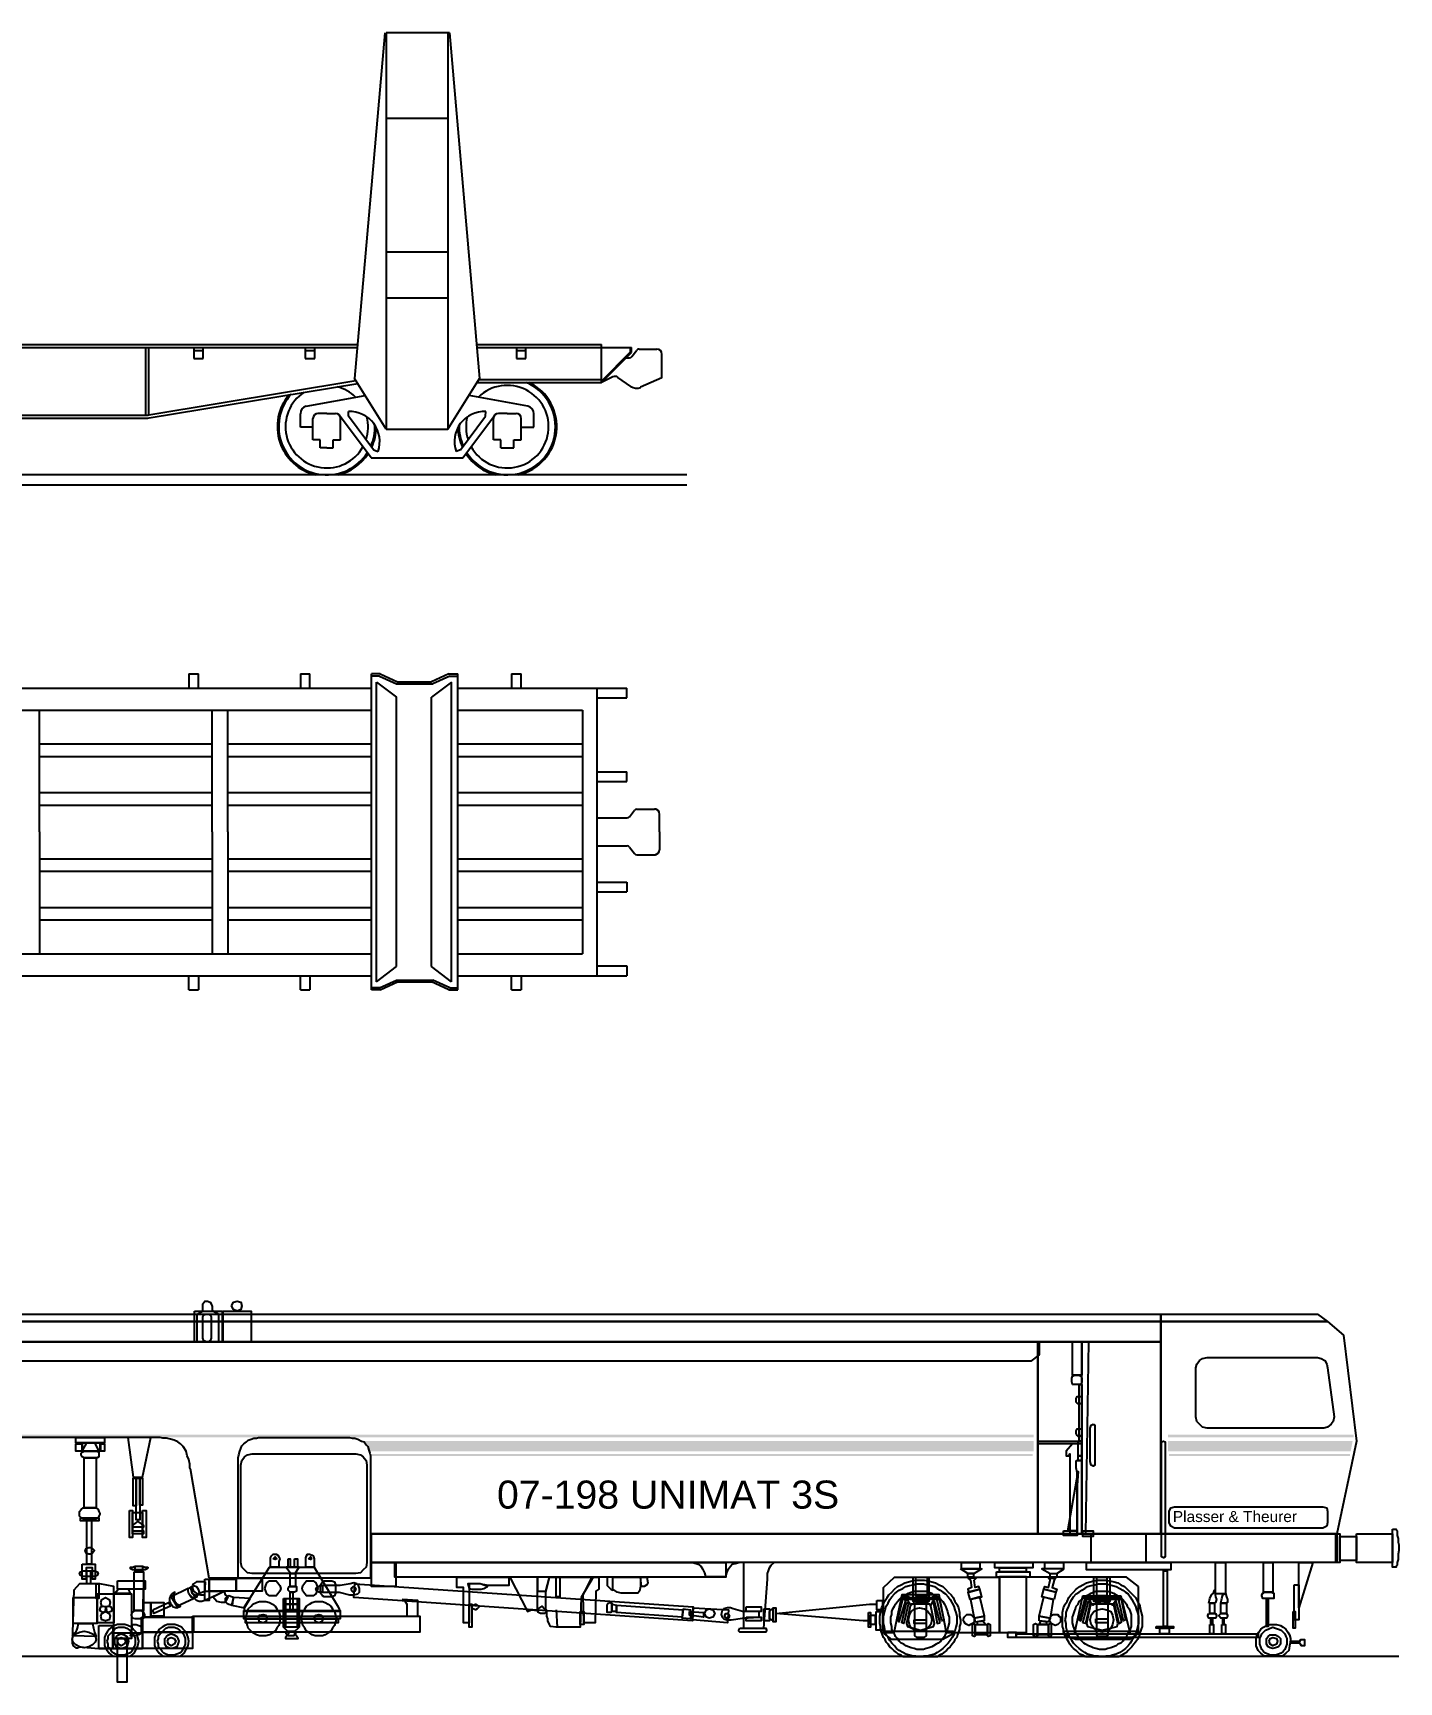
# Model space of a CAD drawing. Extents: x 232357 to 307872, y -9829 to 33775.
# Drawn here: x 294250 to 307872, y 14273 to 30725 of the extents above; entities that cross this region are included whole.
import ezdxf

# ---------------------------------------------------------------- set-up
doc = ezdxf.new("R2010")
doc.units = 0
doc.header["$LTSCALE"] = 750
doc.header["$MEASUREMENT"] = 0
doc.layers.get('0').update_dxf_attribs({"linetype": 'CONTINUOUS'})
doc.styles.add('Roman', font='txt')

msp = doc.modelspace()

# ---------------------------------------------------------------- hatches: boundary and pattern name
at = {"lineweight": -2}
for points in [[(289767, 16742), (304229, 16742), (304229, 16714), (289767, 16714)], [(297497, 16677), (304229, 16677), (304229, 16576), (297608, 16576), (297608, 16585), (297599, 16603), (297590, 16622), (297571, 16640), (297553, 16659), (297525, 16668), (297506, 16677)], [(305570, 16742), (307419, 16742), (307419, 16714), (305570, 16714)], [(305570, 16677), (307410, 16677), (307391, 16576), (305570, 16576)], [(297617, 16548), (304220, 16548), (304220, 16529), (297617, 16529)], [(305579, 16548), (307382, 16548), (307382, 16529), (305579, 16529)]]:
    msp.add_hatch(color=0, dxfattribs=at).paths.add_polyline_path(points)

# ---------------------------------------------------------------- linework, layer by layer
at = {"color": 0, "linetype": 'Continuous', "lineweight": -2}
for p, q in [((297758, 30725), (297457, 27278)), ((297772, 30725), (297772, 26773)), ((298402, 30725), (297772, 30725)), ((298388, 30725), (298388, 26773)), ((298402, 30725), (298703, 27278)), ((298388, 29873), (297772, 29873)), ((297772, 28540), (298388, 28540)), ((297772, 28081), (298388, 28081)), ((293433, 27617), (297484, 27617)), ((293433, 27617), (297336, 27617)), ((293433, 27587), (297481, 27587)), ((295376, 26915), (295376, 27587)), ((295406, 26915), (295406, 27587)), ((295854, 27587), (295854, 27478)), ((295854, 27557), (295948, 27557)), ((295854, 27478), (295948, 27478)), ((295948, 27478), (295948, 27587)), ((296964, 27587), (296964, 27478)), ((296964, 27557), (297059, 27557)), ((296964, 27478), (297059, 27478)), ((297059, 27478), (297059, 27587)), ((298677, 27617), (299920, 27617)), ((298679, 27587), (300220, 27587)), ((299071, 27587), (299071, 27478)), ((299071, 27557), (299166, 27557)), ((299071, 27478), (299166, 27478)), ((299166, 27478), (299166, 27587)), ((299920, 27238), (299920, 27617)), ((299920, 27251), (300209, 27544)), ((299920, 27251), (300209, 27544)), ((299920, 27238), (300220, 27538)), ((299920, 27238), (300220, 27538)), ((300166, 27484), (300199, 27484)), ((300209, 27544), (300209, 27587)), ((300220, 27538), (300220, 27587)), ((300223, 27496), (300271, 27560)), ((300295, 27572), (300471, 27572)), ((300521, 27283), (300521, 27522)), ((295406, 26915), (297471, 27257)), ((295408, 26885), (297488, 27229)), ((297772, 26773), (297457, 27278)), ((298388, 26773), (298703, 27278)), ((298678, 27238), (299920, 27238)), ((298696, 27268), (299920, 27268)), ((298838, 27238), (299920, 27238)), ((298867, 27268), (299920, 27268)), ((300032, 27293), (299920, 27238)), ((300212, 27199), (300083, 27289)), ((300521, 27283), (300309, 27190)), ((296975, 27003), (297563, 27109)), ((299186, 27003), (298598, 27109)), ((293433, 26911), (295357, 26911)), ((293433, 26881), (295359, 26881)), ((296916, 26792), (296916, 26926)), ((297042, 26665), (297042, 26879)), ((297180, 26929), (297092, 26929)), ((297180, 26929), (297268, 26929)), ((297180, 26929), (297268, 26929)), ((297623, 26486), (297308, 26909)), ((297623, 26486), (297308, 26909)), ((297318, 26665), (297318, 26879)), ((297318, 26665), (297318, 26879)), ((297397, 26902), (297396, 26949)), ((297397, 26902), (297396, 26949)), ((297647, 26566), (297397, 26902)), ((297647, 26566), (297397, 26902)), ((298513, 26566), (298763, 26902)), ((298538, 26486), (298852, 26909)), ((298763, 26902), (298765, 26949)), ((298763, 26902), (298765, 26949)), ((298842, 26665), (298842, 26879)), ((298842, 26665), (298842, 26879)), ((298980, 26929), (298892, 26929)), ((298980, 26929), (298892, 26929)), ((298980, 26929), (299068, 26929)), ((299118, 26665), (299118, 26879)), ((299244, 26792), (299244, 26926)), ((296965, 26792), (296916, 26792)), ((297042, 26792), (296965, 26792)), ((297042, 26792), (296965, 26792)), ((297115, 26665), (297042, 26665)), ((297115, 26665), (297042, 26665)), ((297115, 26585), (297115, 26665)), ((297115, 26585), (297115, 26665)), ((297245, 26585), (297245, 26665)), ((297245, 26665), (297318, 26665)), ((297245, 26585), (297245, 26665)), ((297245, 26665), (297318, 26665)), ((297772, 26773), (298388, 26773)), ((298915, 26665), (298842, 26665)), ((298915, 26585), (298915, 26665)), ((299045, 26665), (299118, 26665)), ((299045, 26585), (299045, 26665)), ((299045, 26585), (299045, 26665)), ((299118, 26792), (299244, 26792)), ((299195, 26792), (299244, 26792)), ((297180, 26585), (297115, 26585)), ((297180, 26585), (297245, 26585)), ((297180, 26585), (297245, 26585)), ((297647, 26566), (297692, 26551)), ((297647, 26566), (297692, 26551)), ((298513, 26566), (298469, 26551)), ((298513, 26566), (298469, 26551)), ((298915, 26585), (299045, 26585)), ((297623, 26486), (298538, 26486)), ((300770, 26317), (232993, 26317)), ((300770, 26213), (232993, 26213)), ((289144, 24189), (297626, 24189)), ((295805, 24331), (295805, 24189)), ((295805, 24331), (295900, 24331)), ((295805, 24331), (295900, 24331)), ((295900, 24189), (295900, 24331)), ((296916, 24331), (296916, 24189)), ((296916, 24331), (297011, 24331)), ((296916, 24331), (297011, 24331)), ((297011, 24189), (297011, 24331)), ((297713, 24331), (297626, 24331)), ((297626, 21178), (297626, 24331)), ((297704, 24309), (297626, 24309)), ((297677, 24249), (297874, 24097)), ((297677, 21260), (297677, 24249)), ((297704, 24309), (297874, 24233)), ((297713, 24331), (297885, 24252)), ((297874, 24233), (298236, 24233)), ((297885, 24252), (298225, 24252)), ((298398, 24331), (298225, 24252)), ((298423, 24249), (298225, 24097)), ((298406, 24309), (298236, 24233)), ((298398, 24331), (298485, 24331)), ((298406, 24309), (298485, 24309)), ((298423, 21260), (298423, 24249)), ((298485, 21178), (298485, 24331)), ((298485, 24189), (299872, 24189)), ((299023, 24331), (299118, 24331)), ((299023, 24331), (299118, 24331)), ((299023, 24331), (299023, 24189)), ((299118, 24189), (299118, 24331)), ((299872, 24189), (299872, 21319)), ((299872, 24189), (300172, 24189)), ((300172, 24092), (300172, 24189)), ((297874, 21412), (297874, 24097)), ((298225, 21412), (298225, 24097)), ((299872, 24092), (300172, 24092)), ((289144, 23969), (297626, 23969)), ((294316, 22754), (294316, 23969)), ((296038, 22754), (296038, 23969)), ((296192, 22754), (296192, 23969)), ((298485, 23969), (299730, 23969)), ((299730, 23969), (299730, 21539)), ((294316, 23633), (296038, 23633)), ((296192, 23633), (297626, 23633)), ((298485, 23633), (299730, 23633)), ((294316, 23508), (296038, 23508)), ((296192, 23508), (297626, 23508)), ((298485, 23508), (299730, 23508)), ((299872, 23354), (300172, 23354)), ((299872, 23257), (300172, 23257)), ((300172, 23257), (300172, 23354)), ((294316, 23147), (296038, 23147)), ((296192, 23147), (297626, 23147)), ((298485, 23147), (299730, 23147)), ((294316, 23022), (296038, 23022)), ((296192, 23022), (297626, 23022)), ((298485, 23022), (299730, 23022)), ((299872, 22894), (300176, 22894)), ((300200, 22906), (300248, 22970)), ((300272, 22982), (300448, 22982)), ((300498, 22754), (300498, 22932)), ((300498, 22754), (300498, 22932)), ((294316, 22754), (294316, 21539)), ((296038, 22754), (296038, 21539)), ((296192, 22754), (296192, 21539)), ((300498, 22754), (300498, 22577)), ((300498, 22754), (300498, 22577)), ((299872, 22615), (300176, 22615)), ((300200, 22603), (300248, 22539)), ((294316, 22487), (296038, 22487)), ((296192, 22487), (297626, 22487)), ((298485, 22487), (299730, 22487)), ((300272, 22527), (300448, 22527)), ((294316, 22362), (296038, 22362)), ((296192, 22362), (297626, 22362)), ((298485, 22362), (299730, 22362)), ((299872, 22252), (300172, 22252)), ((300172, 22252), (300172, 22155)), ((299872, 22155), (300172, 22155)), ((294316, 22001), (296038, 22001)), ((296192, 22001), (297626, 22001)), ((298485, 22001), (299730, 22001)), ((294316, 21876), (296038, 21876)), ((296192, 21876), (297626, 21876)), ((298485, 21876), (299730, 21876)), ((289144, 21539), (297626, 21539)), ((297677, 21260), (297874, 21412)), ((298423, 21260), (298225, 21412)), ((298485, 21539), (299730, 21539)), ((299872, 21417), (300172, 21417)), ((300172, 21417), (300172, 21319)), ((289144, 21319), (297626, 21319)), ((295805, 21178), (295805, 21319)), ((295900, 21319), (295900, 21178)), ((296916, 21178), (296916, 21319)), ((297011, 21319), (297011, 21178)), ((297704, 21199), (297874, 21276)), ((297713, 21178), (297885, 21257)), ((297874, 21276), (298236, 21276)), ((297885, 21257), (298225, 21257)), ((298398, 21178), (298225, 21257)), ((298406, 21199), (298236, 21276)), ((298485, 21319), (299872, 21319)), ((299023, 21178), (299023, 21319)), ((299118, 21319), (299118, 21178)), ((299872, 21319), (300172, 21319)), ((295805, 21178), (295900, 21178)), ((295805, 21178), (295900, 21178)), ((296916, 21178), (297011, 21178)), ((296916, 21178), (297011, 21178)), ((297704, 21199), (297626, 21199)), ((297713, 21178), (297626, 21178)), ((298398, 21178), (298485, 21178)), ((298406, 21199), (298485, 21199)), ((299023, 21178), (299118, 21178)), ((299023, 21178), (299118, 21178))]:
    msp.add_line(p, q, dxfattribs=at)
at = {"color": 0, "lineweight": -2}
for points in [[(288944, 17944), (305496, 17944), (305496, 17870), (288944, 17870), (288944, 17944)], [(295860, 17972), (296138, 17972), (296138, 17667), (295860, 17667), (295860, 17972)], [(295888, 17667), (295888, 17944), (295944, 17972), (295944, 18009), (295944, 18046), (295962, 18074), (295990, 18074), (296018, 18064), (296027, 18046), (296036, 18018), (296036, 17981), (296101, 17944), (296101, 17667), (295888, 17667)], [(295981, 17944), (295999, 17944), (296018, 17935), (296027, 17916), (296027, 17704), (296018, 17676), (295999, 17667), (295981, 17667), (295953, 17676), (295944, 17704), (295944, 17916), (295953, 17935), (295981, 17944)], [(296147, 17972), (296425, 17972), (296425, 17667), (296147, 17667), (296147, 17972)], [(296230, 18027), (296249, 18064), (296286, 18074), (296323, 18064), (296332, 18027), (296323, 17990), (296286, 17972), (296249, 17990), (296230, 18027)], [(305496, 17944), (307059, 17944), (307160, 17870), (305496, 17870), (305496, 17944)], [(288944, 17870), (305496, 17870), (305496, 17667), (288944, 17667), (288944, 17870)], [(305496, 17870), (307160, 17870), (307318, 17732), (307447, 16677), (307253, 15753), (305496, 15753), (305496, 17870)], [(289739, 17667), (304266, 17667), (304266, 15753), (297617, 15753), (297617, 15309), (296008, 15309), (295823, 16381), (295823, 16391), (295814, 16409), (295814, 16446), (295805, 16492), (295786, 16529), (295777, 16576), (295749, 16622), (295722, 16650), (295694, 16668), (295657, 16687), (295620, 16696), (295583, 16705), (295546, 16705), (295518, 16714), (295500, 16714), (295500, 16714), (291061, 16714)], [(289739, 17667), (304284, 17667), (304284, 17537), (304201, 17473), (289841, 17473), (289739, 17510), (289739, 17667)], [(304275, 17667), (305496, 17667), (305496, 15753), (304275, 15753), (304275, 17667)], [(304617, 17667), (304710, 17667), (304710, 17334), (304617, 17334), (304617, 17667)], [(304710, 17667), (304775, 17667), (304747, 15753), (304710, 15753), (304710, 17667)], [(305958, 17510), (307059, 17510), (307096, 17500), (307133, 17482), (307151, 17445), (307160, 17408), (307225, 16918), (307216, 16872), (307197, 16844), (307160, 16816), (307123, 16807), (305958, 16807), (305912, 16816), (305884, 16844), (305856, 16872), (305847, 16918), (305847, 17408), (305856, 17445), (305884, 17482), (305912, 17500), (305958, 17510)], [(304636, 17334), (304682, 17334), (304701, 17325), (304710, 17306), (304710, 17269), (304701, 17241), (304682, 17241), (304636, 17241), (304617, 17241), (304608, 17269), (304608, 17306), (304617, 17325), (304636, 17334)], [(304673, 17121), (304691, 17121), (304701, 17121), (304710, 17103), (304710, 17066), (304701, 17056), (304691, 17047), (304673, 17047), (304664, 17056), (304654, 17066), (304654, 17103), (304664, 17121), (304673, 17121)], [(304682, 17241), (304710, 17241), (304710, 16677), (304682, 16677), (304682, 17241)], [(304673, 16798), (304691, 16798), (304701, 16798), (304710, 16779), (304710, 16751), (304701, 16733), (304691, 16724), (304673, 16724), (304664, 16733), (304654, 16751), (304654, 16779), (304664, 16798), (304673, 16798)], [(304821, 16844), (304839, 16835), (304839, 16807), (304839, 16474), (304839, 16437), (304821, 16428), (304802, 16437), (304793, 16474), (304793, 16807), (304802, 16835), (304821, 16844)], [(294677, 16714), (294963, 16714), (294963, 16659), (294677, 16659), (294677, 16714)], [(294677, 16650), (294742, 16650), (294742, 16576), (294677, 16576), (294677, 16650)], [(294742, 16659), (294917, 16659), (294917, 16576), (294742, 16576), (294742, 16659)], [(294742, 16576), (294788, 16659), (294862, 16659), (294908, 16576), (294742, 16576)], [(294926, 16650), (294963, 16650), (294963, 16576), (294926, 16576), (294926, 16650)], [(295195, 16714), (295250, 16317), (295343, 16317), (295426, 16714), (295195, 16714)], [(296351, 16650), (296378, 16668), (296397, 16687), (296425, 16696), (296452, 16705), (296480, 16705), (296498, 16714), (296508, 16714), (296517, 16714), (297386, 16714), (297386, 16714), (297405, 16714), (297432, 16705), (297460, 16705), (297488, 16696), (297525, 16677), (297553, 16668), (297571, 16640), (297590, 16622), (297599, 16585), (297608, 16557), (297617, 16529), (297617, 16492), (297617, 16474), (297617, 16455), (297617, 16446), (297617, 15309), (296295, 15309), (296295, 16474), (296295, 16474), (296295, 16492), (296295, 16511), (296304, 16539), (296314, 16576), (296323, 16603), (296332, 16631), (296351, 16650)], [(304275, 16677), (304673, 16677), (304673, 16650), (304275, 16650), (304275, 16677)], [(304617, 16650), (304553, 16576), (304553, 16529), (304580, 16529), (304590, 16548), (304590, 15753), (304710, 15753), (304710, 16650), (304617, 16650)], [(304673, 16677), (304710, 16677), (304710, 16529), (304673, 16529), (304673, 16677)], [(305524, 16677), (305524, 16677), (305542, 16668), (305542, 15521), (305524, 15512), (305524, 15512), (305505, 15521), (305505, 16668), (305524, 16677)], [(294760, 16576), (294890, 16576), (294908, 16566), (294908, 16557), (294908, 16539), (294908, 16520), (294890, 16511), (294760, 16511), (294742, 16520), (294732, 16539), (294732, 16557), (294742, 16566), (294760, 16576)], [(294760, 16511), (294880, 16511), (294880, 16012), (294760, 16012), (294760, 16511)], [(296434, 16548), (297469, 16548), (297516, 16539), (297543, 16520), (297571, 16483), (297580, 16437), (297580, 15466), (297571, 15420), (297543, 15392), (297516, 15364), (297469, 15355), (296434, 15355), (296388, 15364), (296360, 15392), (296332, 15420), (296323, 15466), (296323, 16437), (296332, 16483), (296360, 16520), (296388, 16539), (296434, 16548)], [(304654, 16483), (304710, 16483), (304710, 15753), (304664, 15753), (304664, 16363), (304654, 16409), (304654, 16483)], [(304673, 16529), (304710, 16529), (304710, 16483), (304673, 16483), (304673, 16529)], [(295250, 16307), (295278, 16307), (295278, 16030), (295250, 16030), (295250, 16307)], [(295278, 16307), (295315, 16307), (295315, 15891), (295278, 15891), (295278, 16307)], [(295315, 16307), (295343, 16307), (295343, 16039), (295315, 16039), (295315, 16307)], [(304571, 15780), (304673, 16372), (304664, 16234), (304664, 15780), (304571, 15780)], [(294769, 16012), (294853, 16012), (294880, 16012), (294899, 15993), (294908, 15975), (294917, 15956), (294917, 15947), (294908, 15928), (294899, 15910), (294880, 15901), (294853, 15891), (294769, 15891), (294751, 15901), (294732, 15910), (294714, 15928), (294714, 15947), (294714, 15956), (294714, 15975), (294732, 15993), (294751, 16012), (294769, 16012)], [(295213, 15984), (295241, 15984), (295241, 15716), (295213, 15716), (295213, 15984)], [(295241, 15965), (295343, 15965), (295343, 15753), (295241, 15753), (295241, 15965)], [(295343, 15984), (295380, 15984), (295380, 15716), (295343, 15716), (295343, 15984)], [(305635, 16021), (307114, 16021), (307151, 16012), (307160, 15975), (307160, 15864), (307151, 15827), (307114, 15808), (305635, 15808), (305598, 15827), (305579, 15864), (305579, 15975), (305598, 16012), (305635, 16021)], [(294723, 15910), (294908, 15910), (294908, 15882), (294723, 15882), (294723, 15910)], [(294788, 15891), (294834, 15891), (294834, 15448), (294788, 15448), (294788, 15891)], [(295241, 15836), (295296, 15873), (295352, 15836), (295352, 15817), (295241, 15817), (295241, 15836)], [(307808, 15799), (307845, 15799), (307845, 15790), (307854, 15780), (307854, 15762), (307854, 15734), (307863, 15706), (307863, 15669), (307872, 15642), (307872, 15614), (307872, 15586), (307863, 15549), (307863, 15521), (307863, 15494), (307854, 15466), (307854, 15438), (307845, 15429), (307845, 15420), (307808, 15420), (307808, 15799)], [(295241, 15780), (295352, 15780), (295352, 15753), (295241, 15753), (295241, 15780)], [(297627, 15753), (307253, 15753), (307253, 15466), (297627, 15466), (297627, 15753)], [(304525, 15780), (304664, 15780), (304664, 15734), (304525, 15734), (304525, 15780)], [(304719, 15780), (304821, 15780), (304821, 15725), (304719, 15725), (304719, 15780)], [(304802, 15753), (305348, 15753), (305348, 15466), (304802, 15466), (304802, 15753)], [(307244, 15753), (307281, 15753), (307281, 15466), (307244, 15466), (307244, 15753)], [(307281, 15725), (307447, 15725), (307447, 15485), (307281, 15485), (307281, 15725)], [(307447, 15753), (307808, 15753), (307808, 15466), (307447, 15466), (307447, 15753)], [(294806, 15614), (294825, 15614), (294843, 15605), (294862, 15586), (294862, 15586), (294843, 15558), (294825, 15549), (294806, 15549), (294779, 15558), (294769, 15586), (294769, 15586), (294779, 15605), (294806, 15614)], [(296619, 15420), (296619, 15485), (296619, 15512), (296628, 15531), (296646, 15549), (296674, 15549), (296693, 15540), (296702, 15521), (296711, 15503), (296702, 15475), (296702, 15420), (296619, 15420)], [(296646, 15503), (296665, 15521), (296683, 15503), (296665, 15494), (296646, 15503)], [(296794, 15503), (296813, 15503), (296813, 15420), (296794, 15420), (296794, 15503)], [(296859, 15503), (296887, 15503), (296887, 15420), (296859, 15420), (296859, 15503)], [(296970, 15420), (296970, 15485), (296970, 15512), (296979, 15531), (296989, 15549), (297007, 15549), (297035, 15540), (297044, 15531), (297053, 15503), (297053, 15475), (297053, 15420), (296970, 15420)], [(296998, 15503), (297016, 15521), (297026, 15503), (297016, 15494), (296998, 15503)], [(297627, 15466), (297867, 15466), (297867, 15226), (297627, 15226), (297627, 15466)], [(297858, 15466), (301159, 15466), (301159, 15318), (297858, 15318), (297858, 15466)], [(300826, 15466), (300863, 15457), (300882, 15448), (300909, 15429), (300928, 15401), (300946, 15364), (300956, 15327), (301159, 15327), (301168, 15364), (301187, 15401), (301205, 15429), (301224, 15448), (301251, 15457), (301288, 15466), (300826, 15466)], [(301335, 15466), (301335, 14809), (301538, 14809), (301575, 15300), (301575, 15337), (301575, 15355), (301584, 15383), (301594, 15411), (301612, 15438), (301640, 15466), (301335, 15466)], [(303508, 15466), (303693, 15466), (303693, 15401), (303508, 15401), (303508, 15466)], [(303841, 15466), (304220, 15466), (304220, 15411), (303841, 15411), (303841, 15466)], [(304340, 15466), (304525, 15466), (304525, 15401), (304340, 15401), (304340, 15466)], [(304756, 15466), (305598, 15466), (305598, 15392), (304756, 15392), (304756, 15466)], [(306041, 15466), (306143, 15466), (306143, 15152), (306041, 15152), (306041, 15466)], [(306522, 15466), (306615, 15466), (306615, 15170), (306522, 15170), (306522, 15466)], [(307012, 15466), (306874, 15013), (306874, 15466), (307012, 15466)], [(294751, 15383), (294871, 15383), (294890, 15374), (294899, 15355), (294899, 15355), (294890, 15337), (294871, 15327), (294751, 15327), (294723, 15337), (294714, 15355), (294714, 15355), (294723, 15374), (294751, 15383)], [(294742, 15448), (294871, 15448), (294871, 15300), (294843, 15300), (294843, 15411), (294779, 15411), (294779, 15300), (294742, 15300), (294742, 15448)], [(294788, 15383), (294825, 15383), (294825, 15253), (294788, 15253), (294788, 15383)], [(295222, 15411), (295222, 15420), (295241, 15420), (295269, 15429), (295306, 15429), (295343, 15429), (295370, 15420), (295389, 15420), (295398, 15411), (295389, 15401), (295370, 15392), (295343, 15392), (295306, 15392), (295269, 15392), (295241, 15392), (295222, 15401), (295222, 15411)], [(295259, 15374), (295352, 15374), (295352, 14985), (295259, 14985), (295259, 15374)], [(295269, 15429), (295343, 15429), (295343, 15383), (295269, 15383), (295269, 15429)], [(296277, 15309), (296535, 15309), (296535, 15179), (296277, 15179), (296277, 15309)], [(296360, 14976), (296360, 15022), (296609, 15420), (297053, 15420), (297294, 15022), (297312, 14976), (296360, 14976)], [(296776, 15420), (296822, 15355), (296868, 15364), (296905, 15420), (296776, 15420)], [(296813, 15355), (296868, 15355), (296868, 15226), (296813, 15226), (296813, 15355)], [(298477, 15318), (298995, 15318), (298995, 15235), (298792, 15235), (298699, 15253), (298598, 15253), (298598, 14865), (298542, 14865), (298542, 15216), (298477, 15216), (298477, 15318)], [(299004, 15318), (299180, 14976), (299217, 14994), (299282, 14985), (299282, 15318), (299004, 15318)], [(299402, 15318), (299282, 15318), (299282, 15179), (299365, 15179), (299402, 15318)], [(299837, 15318), (299716, 15115), (299707, 14819), (299467, 14819), (299411, 14828), (299402, 14846), (299384, 14883), (299384, 14902), (299374, 14930), (299374, 14967), (299365, 15004), (299365, 15170), (299402, 15318), (299837, 15318)], [(299467, 15318), (299504, 15318), (299504, 15124), (299467, 15124), (299467, 15318)], [(299892, 15318), (299892, 15198), (299864, 15179), (299855, 14865), (299744, 14865), (299735, 15142), (299827, 15318), (299892, 15318)], [(299975, 15318), (299975, 15235), (300012, 15198), (300031, 15189), (300031, 15318), (299975, 15318)], [(300308, 15318), (300308, 15226), (300299, 15179), (300281, 15161), (300114, 15161), (300077, 15170), (300031, 15198), (300031, 15318), (300308, 15318)], [(300373, 15318), (300382, 15263), (300373, 15244), (300345, 15226), (300318, 15226), (300308, 15318), (300373, 15318)], [(302731, 15216), (302842, 15318), (303887, 15318), (303887, 14763), (303360, 14763), (303286, 15142), (302916, 15142), (302833, 14763), (302731, 14763), (302731, 15216)], [(303027, 15318), (303184, 15318), (303184, 15078), (303027, 15078), (303027, 15318)], [(303055, 15318), (303166, 15318), (303166, 15133), (303055, 15133), (303055, 15318)], [(303498, 15401), (303711, 15401), (303637, 15355), (303572, 15355), (303498, 15401)], [(303572, 15355), (303628, 15355), (303628, 15318), (303572, 15318), (303572, 15355)], [(303572, 15309), (303600, 15290), (303609, 15216), (303572, 15198), (303582, 15170), (303693, 15198), (303683, 15226), (303646, 15216), (303637, 15290), (303656, 15309), (303572, 15309)], [(303859, 15374), (304192, 15374), (304192, 15318), (303859, 15318), (303859, 15374)], [(303887, 15411), (304155, 15411), (304155, 15374), (303887, 15374), (303887, 15411)], [(303887, 15327), (304155, 15327), (304155, 14763), (303887, 14763), (303887, 15327)], [(305274, 15226), (305154, 15318), (304155, 15318), (304155, 14754), (304636, 14754), (304719, 15133), (305098, 15133), (305191, 14754), (305274, 14754), (305274, 15226)], [(304534, 15401), (304312, 15401), (304395, 15355), (304460, 15355), (304534, 15401)], [(304451, 15309), (304432, 15290), (304414, 15216), (304460, 15198), (304451, 15170), (304331, 15198), (304340, 15226), (304377, 15216), (304395, 15290), (304377, 15309), (304451, 15309)], [(304395, 15355), (304460, 15355), (304460, 15318), (304395, 15318), (304395, 15355)], [(304830, 15318), (304987, 15318), (304987, 15078), (304830, 15078), (304830, 15318)], [(304858, 15318), (304960, 15318), (304960, 15133), (304858, 15133), (304858, 15318)], [(305524, 15383), (305561, 15383), (305561, 14828), (305524, 14828), (305524, 15383)], [(294714, 15253), (294658, 15189), (294640, 14662), (294649, 14634), (294677, 14615), (294695, 14615), (294714, 14625), (294908, 14606), (295343, 14606), (295352, 15198), (295102, 15198), (295056, 15152), (295056, 15226), (294917, 15253), (294714, 15253)], [(294880, 15253), (294908, 15253), (294908, 15105), (294880, 15105), (294880, 15253)], [(294890, 15152), (295056, 15152), (295056, 14865), (294890, 14865), (294890, 15152)], [(295056, 15152), (295232, 15152), (295232, 14708), (295056, 14708), (295056, 15152)], [(295074, 15161), (295222, 15161), (295204, 15198), (295102, 15198), (295074, 15161)], [(295093, 15281), (295370, 15281), (295370, 15198), (295093, 15198), (295093, 15281)], [(295639, 15152), (295620, 15133), (295611, 15105), (295611, 15078), (295620, 15059), (295648, 15022), (295685, 15013), (295722, 15031), (295685, 15050), (295666, 15078), (295657, 15105), (295657, 15124), (295657, 15142), (295666, 15170), (295639, 15152)], [(295796, 15207), (295629, 15124), (295685, 15031), (295851, 15105), (295823, 15124), (295805, 15152), (295796, 15179), (295796, 15207)], [(295796, 15207), (295833, 15226), (295823, 15198), (295833, 15161), (295851, 15142), (295888, 15124), (295851, 15105), (295805, 15152), (295796, 15179), (295796, 15207)], [(295851, 15235), (295879, 15226), (295897, 15198), (295907, 15170), (295897, 15142), (295879, 15133), (295860, 15142), (295842, 15161), (295833, 15179), (295833, 15216), (295851, 15235)], [(295971, 15272), (295925, 15272), (295879, 15272), (295851, 15253), (295842, 15235), (295842, 15207), (295851, 15179), (295888, 15152), (295925, 15142), (295962, 15142), (295971, 15272)], [(295962, 15087), (295934, 15078), (295907, 15078), (295879, 15087), (295851, 15115), (295907, 15161), (295962, 15179), (296166, 15179), (295962, 15087)], [(295962, 15300), (296008, 15300), (296008, 15087), (295962, 15087), (295962, 15300)], [(296008, 15300), (296277, 15300), (296277, 15179), (296008, 15179), (296008, 15300)], [(296166, 15068), (296129, 15068), (296082, 15078), (296045, 15124), (296156, 15179), (296166, 15142), (296193, 15124), (296166, 15068)], [(296563, 15207), (296572, 15235), (296582, 15263), (296609, 15281), (296637, 15281), (296674, 15281), (296693, 15263), (296711, 15235), (296720, 15207), (296711, 15179), (296693, 15152), (296674, 15133), (296637, 15133), (296609, 15133), (296582, 15152), (296572, 15179), (296563, 15207)], [(296813, 15226), (296859, 15226), (296878, 15226), (296878, 15207), (296878, 15189), (296878, 15179), (296859, 15170), (296813, 15170), (296804, 15179), (296794, 15189), (296794, 15207), (296804, 15226), (296813, 15226)], [(296813, 15170), (296841, 15170), (296841, 14976), (296813, 14976), (296813, 15170)], [(296933, 15207), (296942, 15235), (296961, 15263), (296979, 15281), (297016, 15281), (297044, 15281), (297072, 15263), (297081, 15235), (297090, 15207), (297081, 15179), (297072, 15152), (297044, 15133), (297016, 15133), (296979, 15133), (296961, 15152), (296942, 15179), (296933, 15207)], [(297137, 15235), (297137, 15170), (297100, 15170), (297081, 15179), (297072, 15198), (297081, 15216), (297090, 15226), (297118, 15235), (297137, 15235)], [(297155, 15281), (297229, 15281), (297257, 15272), (297266, 15244), (297266, 15161), (297257, 15133), (297229, 15124), (297155, 15124), (297137, 15133), (297118, 15161), (297118, 15244), (297137, 15272), (297155, 15281)], [(297414, 15253), (297312, 15235), (297137, 15235), (297137, 15170), (297303, 15170), (297405, 15142), (297423, 15142), (297451, 15142), (297488, 15152), (297506, 15170), (297506, 15207), (297497, 15235), (297479, 15253), (297451, 15263), (297414, 15253)], [(297423, 15198), (297432, 15216), (297442, 15226), (297460, 15216), (297469, 15198), (297460, 15179), (297442, 15170), (297432, 15179), (297423, 15198)], [(297460, 15253), (300835, 15022), (300826, 14883), (297451, 15115), (297460, 15253)], [(298746, 15207), (298783, 15226), (298709, 15253), (298588, 15253), (298598, 15207), (298625, 15198), (298653, 15198), (298681, 15198), (298718, 15198), (298746, 15207)], [(302925, 14523), (302907, 14541), (302879, 14551), (302860, 14569), (302833, 14588), (302814, 14606), (302796, 14625), (302777, 14652), (302759, 14671), (302749, 14699), (302731, 14717), (302722, 14745), (302712, 14772), (302703, 14800), (302703, 14828), (302694, 14856), (302694, 14893), (302694, 14930), (302703, 14967), (302712, 15013), (302731, 15050), (302740, 15078), (302768, 15115), (302786, 15142), (302814, 15170), (302842, 15198), (302870, 15226), (302907, 15244), (302944, 15263), (302981, 15272), (303018, 15281), (303055, 15290), (303092, 15290), (303138, 15290), (303175, 15281), (303212, 15272), (303249, 15263), (303286, 15244), (303323, 15226), (303351, 15198), (303378, 15170), (303406, 15142), (303425, 15115), (303443, 15078), (303462, 15050), (303480, 15013), (303489, 14967), (303489, 14930), (303498, 14893), (303498, 14856), (303489, 14828), (303489, 14800), (303480, 14772), (303471, 14745), (303462, 14717), (303443, 14699), (303434, 14671), (303415, 14652), (303397, 14625), (303378, 14606), (303360, 14588), (303332, 14569), (303314, 14551), (303286, 14541), (303267, 14523), (302925, 14523)], [(302731, 14893), (302731, 14930), (302740, 14967), (302749, 14994), (302759, 15031), (302777, 15059), (302796, 15096), (302814, 15124), (302842, 15152), (302860, 15170), (302888, 15189), (302925, 15207), (302953, 15226), (302990, 15235), (303027, 15244), (303055, 15253), (303092, 15253), (303129, 15253), (303166, 15244), (303203, 15235), (303240, 15226), (303267, 15207), (303295, 15189), (303323, 15170), (303351, 15152), (303378, 15124), (303397, 15096), (303415, 15059), (303434, 15031), (303443, 14994), (303452, 14967), (303462, 14930), (303462, 14893), (303462, 14856), (303452, 14819), (303443, 14782), (303434, 14745), (303415, 14717), (303397, 14689), (303378, 14662), (303351, 14634), (303323, 14606), (303295, 14588), (303267, 14569), (303240, 14551), (303203, 14541), (303166, 14532), (303129, 14532), (303092, 14523), (303055, 14532), (303027, 14532), (302990, 14541), (302953, 14551), (302925, 14569), (302888, 14588), (302860, 14606), (302842, 14634), (302814, 14662), (302796, 14689), (302777, 14717), (302759, 14745), (302749, 14782), (302740, 14819), (302731, 14856), (302731, 14893)], [(302805, 14893), (302805, 14920), (302814, 14948), (302814, 14976), (302823, 15004), (302842, 15031), (302851, 15050), (302870, 15078), (302888, 15096), (302907, 15115), (302934, 15133), (302953, 15142), (302981, 15161), (303008, 15170), (303036, 15179), (303064, 15179), (303092, 15179), (303129, 15179), (303156, 15179), (303184, 15170), (303212, 15161), (303230, 15142), (303258, 15133), (303277, 15115), (303304, 15096), (303323, 15078), (303341, 15050), (303351, 15031), (303360, 15004), (303369, 14976), (303378, 14948), (303388, 14920), (303388, 14893), (303388, 14865), (303378, 14828), (303369, 14800), (303360, 14772), (303351, 14754), (303341, 14726), (303323, 14708), (303304, 14680), (303277, 14662), (303258, 14652), (303230, 14634), (303212, 14625), (303184, 14615), (303156, 14606), (303129, 14597), (303092, 14597), (303064, 14597), (303036, 14606), (303008, 14615), (302981, 14625), (302953, 14634), (302934, 14652), (302907, 14662), (302888, 14680), (302870, 14708), (302851, 14726), (302842, 14754), (302823, 14772), (302814, 14800), (302814, 14828), (302805, 14865), (302805, 14893)], [(303591, 15096), (303711, 15124), (303693, 15198), (303572, 15170), (303591, 15096)], [(304432, 15096), (304312, 15124), (304331, 15198), (304451, 15170), (304432, 15096)], [(304747, 14523), (304719, 14541), (304691, 14551), (304673, 14569), (304654, 14588), (304627, 14606), (304608, 14625), (304590, 14652), (304580, 14671), (304562, 14699), (304553, 14717), (304534, 14745), (304525, 14772), (304525, 14800), (304516, 14828), (304516, 14856), (304516, 14893), (304516, 14930), (304516, 14967), (304525, 15013), (304543, 15050), (304562, 15078), (304580, 15115), (304599, 15142), (304627, 15170), (304654, 15198), (304691, 15226), (304719, 15244), (304756, 15263), (304793, 15272), (304830, 15281), (304867, 15290), (304913, 15290), (304950, 15290), (304987, 15281), (305033, 15272), (305070, 15263), (305098, 15244), (305135, 15226), (305163, 15198), (305191, 15170), (305218, 15142), (305246, 15115), (305265, 15078), (305283, 15050), (305292, 15013), (305302, 14967), (305311, 14930), (305311, 14893), (305311, 14856), (305311, 14828), (305302, 14800), (305292, 14772), (305283, 14745), (305274, 14717), (305265, 14699), (305246, 14671), (305228, 14652), (305209, 14625), (305191, 14606), (305172, 14588), (305154, 14569), (305126, 14551), (305107, 14541), (305080, 14523), (304747, 14523)], [(304543, 14893), (304553, 14930), (304553, 14967), (304562, 14994), (304580, 15031), (304590, 15059), (304608, 15096), (304627, 15124), (304654, 15152), (304682, 15170), (304710, 15189), (304738, 15207), (304765, 15226), (304802, 15235), (304839, 15244), (304876, 15253), (304913, 15253), (304950, 15253), (304987, 15244), (305015, 15235), (305052, 15226), (305089, 15207), (305117, 15189), (305144, 15170), (305172, 15152), (305191, 15124), (305209, 15096), (305228, 15059), (305246, 15031), (305255, 14994), (305265, 14967), (305274, 14930), (305274, 14893), (305274, 14856), (305265, 14819), (305255, 14782), (305246, 14745), (305228, 14717), (305209, 14689), (305191, 14662), (305172, 14634), (305144, 14606), (305117, 14588), (305089, 14569), (305052, 14551), (305015, 14541), (304987, 14532), (304950, 14532), (304913, 14523), (304876, 14532), (304839, 14532), (304802, 14541), (304765, 14551), (304738, 14569), (304710, 14588), (304682, 14606), (304654, 14634), (304627, 14662), (304608, 14689), (304590, 14717), (304580, 14745), (304562, 14782), (304553, 14819), (304553, 14856), (304543, 14893)], [(304617, 14893), (304617, 14920), (304627, 14948), (304636, 14976), (304645, 15004), (304654, 15031), (304673, 15050), (304682, 15078), (304710, 15096), (304728, 15115), (304747, 15133), (304775, 15142), (304802, 15161), (304821, 15170), (304849, 15179), (304886, 15179), (304913, 15179), (304941, 15179), (304969, 15179), (304997, 15170), (305024, 15161), (305052, 15142), (305070, 15133), (305098, 15115), (305117, 15096), (305135, 15078), (305154, 15050), (305163, 15031), (305181, 15004), (305191, 14976), (305200, 14948), (305200, 14920), (305200, 14893), (305200, 14865), (305200, 14828), (305191, 14800), (305181, 14772), (305163, 14754), (305154, 14726), (305135, 14708), (305117, 14680), (305098, 14662), (305070, 14652), (305052, 14634), (305024, 14625), (304997, 14615), (304969, 14606), (304941, 14597), (304913, 14597), (304886, 14597), (304849, 14606), (304821, 14615), (304802, 14625), (304775, 14634), (304747, 14652), (304728, 14662), (304710, 14680), (304682, 14708), (304673, 14726), (304654, 14754), (304645, 14772), (304636, 14800), (304627, 14828), (304617, 14865), (304617, 14893)], [(305977, 15059), (305986, 15105), (306004, 15142), (306023, 15161), (306032, 15189), (306041, 15124), (306051, 15096), (306041, 15068), (306032, 15059), (305977, 15059)], [(306097, 15059), (306106, 15105), (306115, 15142), (306143, 15161), (306152, 15124), (306162, 15096), (306162, 15068), (306143, 15059), (306097, 15059)], [(306532, 15170), (306596, 15170), (306624, 15161), (306624, 15142), (306624, 15133), (306624, 15105), (306596, 15105), (306532, 15105), (306513, 15105), (306504, 15133), (306504, 15142), (306513, 15161), (306532, 15170)], [(306827, 15244), (306874, 15244), (306874, 14893), (306827, 14893), (306827, 15244)], [(294649, 15115), (294890, 15115), (294890, 14856), (294649, 14856), (294649, 15115)], [(294945, 15031), (294973, 15022), (294982, 14994), (294973, 14976), (294945, 14967), (294926, 14976), (294917, 14994), (294926, 15022), (294945, 15031)], [(294926, 15068), (294936, 15096), (294973, 15115), (295010, 15096), (295019, 15068), (295010, 15031), (294973, 15022), (294936, 15031), (294926, 15068)], [(294926, 14930), (294936, 14957), (294973, 14976), (295010, 14957), (295019, 14930), (295010, 14893), (294973, 14883), (294936, 14893), (294926, 14930)], [(295000, 15031), (295028, 15022), (295037, 14994), (295028, 14976), (295000, 14967), (294982, 14976), (294973, 14994), (294982, 15022), (295000, 15031)], [(295269, 14985), (295324, 14985), (295352, 14967), (295361, 14948), (295361, 14939), (295352, 14911), (295324, 14902), (295269, 14902), (295241, 14911), (295232, 14939), (295232, 14948), (295241, 14967), (295269, 14985)], [(295352, 15068), (295426, 15068), (295426, 14920), (295352, 14920), (295352, 15068)], [(295426, 15068), (295555, 15068), (295555, 14930), (295426, 14930), (295426, 15068)], [(295444, 14994), (295602, 15068), (295620, 15031), (295454, 14957), (295444, 14994)], [(296249, 15115), (296230, 15124), (296203, 15133), (296184, 15124), (296166, 15105), (296166, 15078), (296184, 15059), (296203, 15050), (296240, 15041), (296249, 15115)], [(296415, 15105), (296249, 15115), (296230, 15041), (296360, 15013), (296415, 15105)], [(296351, 14985), (297312, 14985), (297312, 14902), (296351, 14902), (296351, 14985)], [(296369, 14911), (296378, 14939), (296388, 14976), (296397, 15004), (296425, 15031), (296443, 15050), (296480, 15068), (296508, 15078), (296545, 15078), (296572, 15078), (296609, 15068), (296637, 15050), (296665, 15031), (296683, 15004), (296702, 14976), (296711, 14939), (296711, 14911), (296711, 14874), (296702, 14837), (296683, 14809), (296665, 14782), (296637, 14763), (296609, 14745), (296572, 14735), (296545, 14735), (296508, 14735), (296480, 14745), (296443, 14763), (296425, 14782), (296397, 14809), (296388, 14837), (296378, 14874), (296369, 14911)], [(296748, 15105), (296767, 15105), (296767, 14819), (296748, 14819), (296748, 15105)], [(296767, 15105), (296887, 15105), (296887, 15050), (296767, 15050), (296767, 15105)], [(296767, 15050), (296887, 15050), (296887, 14994), (296767, 14994), (296767, 15050)], [(296767, 14976), (296887, 14976), (296887, 14819), (296767, 14819), (296767, 14976)], [(296887, 15105), (296905, 15105), (296905, 14819), (296887, 14819), (296887, 15105)], [(296924, 14911), (296933, 14939), (296942, 14976), (296961, 15004), (296979, 15031), (297007, 15050), (297035, 15068), (297063, 15078), (297100, 15078), (297137, 15078), (297164, 15068), (297192, 15050), (297220, 15031), (297238, 15004), (297257, 14976), (297266, 14939), (297275, 14911), (297266, 14874), (297257, 14837), (297238, 14809), (297220, 14782), (297192, 14763), (297164, 14745), (297137, 14735), (297100, 14735), (297063, 14735), (297035, 14745), (297007, 14763), (296979, 14782), (296961, 14809), (296942, 14837), (296933, 14874), (296924, 14911)], [(297932, 15096), (297960, 15078), (297978, 15050), (297978, 15004), (297978, 14930), (298089, 14930), (298089, 15087), (297932, 15096)], [(298598, 15050), (298625, 15050), (298625, 14819), (298598, 14819), (298598, 15050)], [(298625, 15022), (298635, 15041), (298662, 15050), (298681, 15041), (298699, 15022), (298681, 15004), (298662, 14994), (298635, 15004), (298625, 15022)], [(299374, 14976), (299347, 14957), (299310, 14957), (299291, 14967), (299273, 14994), (299328, 15031), (299374, 14976)], [(299467, 14994), (299476, 14819)], [(299707, 14976), (299744, 14976), (299744, 14846), (299707, 14846), (299707, 14976)], [(300003, 15068), (300003, 15068), (300022, 15059), (300022, 15041), (300022, 14985), (300012, 14967), (299994, 14967), (299994, 14967), (299975, 14967), (299975, 14985), (299975, 15041), (299985, 15059), (300003, 15068)], [(300022, 15050), (300068, 15041), (300068, 14976), (300022, 14976), (300022, 15050)], [(300068, 15041), (300734, 14994), (300724, 14920), (300068, 14967), (300068, 15041)], [(300734, 15004), (300808, 14994), (300808, 14902), (300724, 14911), (300734, 15004)], [(300798, 14976), (300937, 14967), (300937, 14920), (300798, 14939), (300798, 14976)], [(300835, 15013), (301187, 14994), (301177, 14865), (300826, 14893), (300835, 15013)], [(300946, 14957), (300965, 14994), (300993, 15004), (301030, 14994), (301048, 14957), (301030, 14920), (300993, 14911), (300965, 14920), (300946, 14957)], [(301214, 14893), (301325, 14911), (301492, 14920), (301492, 14976), (301325, 14976), (301233, 15004), (301205, 15013), (301177, 15013), (301140, 15004), (301122, 14985), (301113, 14948), (301122, 14920), (301140, 14902), (301168, 14893), (301214, 14893)], [(301362, 15022), (301510, 15022), (301510, 14976), (301362, 14976), (301362, 15022)], [(301538, 15004), (301594, 15004), (301594, 14883), (301538, 14883), (301538, 15004)], [(301594, 14976), (301631, 15013), (301631, 14883), (301594, 14902), (301594, 14976)], [(301631, 15013), (301658, 15013), (301658, 14874), (301631, 14874), (301631, 15013)], [(302583, 14883), (302528, 14883), (301658, 14957), (302592, 15050), (302666, 15050)], [(302657, 14976), (302722, 14976), (302722, 14791), (302657, 14791), (302657, 14976)], [(302666, 15087), (302722, 15087), (302722, 14994), (302666, 14994), (302666, 15087)], [(302925, 15105), (302870, 14893), (302888, 14874), (302953, 15087), (302925, 15105)], [(302916, 14865), (302962, 15068), (302981, 15059), (302934, 14856), (302916, 14865)], [(303267, 15096), (302953, 15096), (302925, 15115), (303277, 15115), (303267, 15096)], [(303045, 15068), (302990, 15115), (302962, 15133), (302953, 15124), (302962, 15105), (302981, 15078), (303008, 15041), (303045, 15068)], [(303101, 15050), (303008, 15050), (302999, 15031), (302962, 14856), (302971, 14828), (303101, 14791), (303230, 14828), (303240, 14856), (303203, 15031), (303193, 15050), (303101, 15050)], [(302981, 14893), (302990, 14939), (303008, 14976), (303045, 15004), (303092, 15013), (303138, 15004), (303175, 14976), (303203, 14939), (303212, 14893), (303203, 14846), (303175, 14809), (303138, 14791), (303092, 14782), (303045, 14791), (303008, 14809), (302990, 14846), (302981, 14893)], [(303064, 15059), (303138, 15059), (303147, 15059), (303156, 15041), (303156, 14735), (303147, 14726), (303138, 14717), (303064, 14717), (303055, 14726), (303045, 14735), (303045, 15041), (303055, 15059), (303064, 15059)], [(303082, 15133), (303110, 15133), (303138, 15124), (303147, 15096), (303147, 15087), (303138, 15059), (303110, 15050), (303082, 15050), (303064, 15059), (303055, 15087), (303055, 15096), (303064, 15124), (303082, 15133)], [(303156, 15068), (303212, 15115), (303240, 15133), (303249, 15124), (303249, 15105), (303221, 15078), (303203, 15041), (303156, 15068)], [(303295, 14865), (303240, 15078), (303230, 15059), (303267, 14856), (303295, 14865)], [(303286, 15105), (303332, 14893), (303314, 14883), (303267, 15087), (303286, 15105)], [(303739, 14930), (303693, 15124), (303600, 15096), (303637, 14911), (303739, 14930)], [(304284, 14930), (304331, 15124), (304423, 15096), (304395, 14911), (304284, 14930)], [(304738, 15105), (304682, 14893), (304701, 14883), (304756, 15087), (304738, 15105)], [(304719, 14865), (304775, 15078), (304793, 15059), (304747, 14856), (304719, 14865)], [(305080, 15096), (304765, 15096), (304738, 15115), (305089, 15115), (305080, 15096)], [(304913, 15050), (304802, 15050), (304793, 15031), (304756, 14856), (304765, 14828), (304913, 14791), (305061, 14828), (305070, 14856), (305033, 15031), (305015, 15050), (304913, 15050)], [(304858, 15068), (304812, 15115), (304784, 15133), (304775, 15124), (304775, 15105), (304793, 15078), (304821, 15041), (304858, 15068)], [(304793, 14893), (304802, 14939), (304830, 14976), (304867, 14994), (304913, 15004), (304960, 14994), (304997, 14976), (305015, 14939), (305024, 14893), (305015, 14846), (304997, 14809), (304960, 14782), (304913, 14772), (304867, 14782), (304830, 14809), (304802, 14846), (304793, 14893)], [(304876, 15078), (304941, 15078), (304960, 15068), (304969, 15059), (304969, 14745), (304960, 14726), (304941, 14726), (304876, 14726), (304867, 14726), (304858, 14745), (304858, 15059), (304867, 15068), (304876, 15078)], [(304904, 15133), (304923, 15133), (304950, 15124), (304960, 15096), (304960, 15087), (304950, 15059), (304923, 15050), (304904, 15050), (304876, 15059), (304867, 15087), (304867, 15096), (304876, 15124), (304904, 15133)], [(304969, 15068), (305024, 15115), (305052, 15133), (305061, 15124), (305061, 15105), (305043, 15078), (305015, 15041), (304969, 15068)], [(305107, 14874), (305052, 15078), (305033, 15059), (305080, 14856), (305107, 14874)], [(305098, 15115), (305144, 14893), (305126, 14883), (305080, 15087), (305098, 15115)], [(305986, 15059), (306032, 15059), (306032, 14957), (305986, 14957), (305986, 15059)], [(306097, 15059), (306152, 15059), (306152, 14957), (306097, 14957), (306097, 15059)], [(306550, 15105), (306569, 15105), (306569, 14828), (306550, 14828), (306550, 15105)], [(306818, 14976), (306837, 14976), (306837, 14809), (306818, 14809), (306818, 14976)], [(294640, 14735), (294658, 14754), (294677, 14772), (294686, 14791), (294695, 14809), (294705, 14856), (294843, 14856), (294853, 14809), (294862, 14772), (294880, 14726), (294640, 14735)], [(294908, 14837), (295047, 14837), (295047, 14606), (294908, 14606), (294908, 14837)], [(295222, 14532), (295259, 14560), (295278, 14597), (295296, 14634), (295306, 14680), (295296, 14717), (295287, 14745), (295278, 14772), (295250, 14800), (295232, 14819), (295195, 14837), (295167, 14846), (295130, 14846), (295093, 14846), (295065, 14837), (295037, 14819), (295010, 14800), (294991, 14772), (294973, 14745), (294963, 14717), (294963, 14680), (294963, 14634), (294982, 14597), (295010, 14560), (295047, 14532), (295222, 14532)], [(294991, 14680), (295000, 14708), (295000, 14735), (295019, 14754), (295037, 14772), (295056, 14791), (295074, 14809), (295102, 14819), (295130, 14819), (295158, 14819), (295185, 14809), (295213, 14791), (295232, 14772), (295250, 14754), (295259, 14735), (295269, 14708), (295269, 14680), (295269, 14652), (295259, 14625), (295250, 14606), (295232, 14578), (295213, 14560), (295185, 14551), (295158, 14541), (295130, 14541), (295102, 14541), (295074, 14551), (295056, 14560), (295037, 14578), (295019, 14606), (295000, 14625), (295000, 14652), (294991, 14680)], [(295241, 14846), (295278, 14846), (295306, 14837), (295333, 14828), (295343, 14800), (295343, 14763), (295306, 14745), (295269, 14735), (295222, 14735), (295241, 14846)], [(295333, 14920), (295851, 14920), (295851, 14772), (295333, 14772), (295333, 14920)], [(295722, 14532), (295759, 14560), (295777, 14597), (295796, 14634), (295805, 14680), (295796, 14717), (295786, 14745), (295777, 14772), (295749, 14800), (295731, 14819), (295694, 14837), (295666, 14846), (295629, 14846), (295592, 14846), (295565, 14837), (295537, 14819), (295509, 14800), (295491, 14772), (295472, 14745), (295463, 14717), (295463, 14680), (295463, 14634), (295481, 14597), (295509, 14560), (295546, 14532), (295722, 14532)], [(295491, 14680), (295500, 14708), (295500, 14735), (295518, 14754), (295537, 14772), (295555, 14791), (295574, 14809), (295602, 14819), (295629, 14819), (295657, 14819), (295685, 14809), (295712, 14791), (295731, 14772), (295749, 14754), (295759, 14735), (295768, 14708), (295768, 14680), (295768, 14652), (295759, 14625), (295749, 14606), (295731, 14578), (295712, 14560), (295685, 14551), (295657, 14541), (295629, 14541), (295602, 14541), (295574, 14551), (295555, 14560), (295537, 14578), (295518, 14606), (295500, 14625), (295500, 14652), (295491, 14680)], [(295842, 14930), (298107, 14930), (298107, 14772), (295842, 14772), (295842, 14930)], [(296369, 14902), (297294, 14902), (297294, 14865), (296369, 14865), (296369, 14902)], [(296498, 14911), (296508, 14939), (296545, 14948), (296572, 14939), (296582, 14911), (296572, 14874), (296545, 14865), (296508, 14874), (296498, 14911)], [(296748, 14819), (296804, 14763), (296767, 14717), (296767, 14708), (296896, 14708), (296850, 14772), (296905, 14819), (296748, 14819)], [(297053, 14911), (297072, 14939), (297100, 14948), (297127, 14939), (297146, 14911), (297127, 14874), (297100, 14865), (297072, 14874), (297053, 14911)], [(301196, 14930), (301187, 14911), (301168, 14911), (301150, 14920), (301150, 14939), (301159, 14957), (301177, 14957), (301187, 14948), (301196, 14930)], [(301298, 14809), (301557, 14809), (301566, 14791), (301566, 14782), (301557, 14772), (301298, 14772), (301288, 14782), (301288, 14791), (301298, 14809)], [(301362, 14920), (301510, 14920), (301510, 14883), (301362, 14883), (301362, 14920)], [(302583, 14967), (302602, 14967), (302602, 14819), (302583, 14819), (302583, 14967)], [(302602, 14939), (302648, 14939), (302648, 14846), (302602, 14846), (302602, 14939)], [(303036, 14893), (303156, 14893), (303156, 14856), (303036, 14856), (303036, 14893)], [(303526, 14893), (303535, 14920), (303545, 14930), (303563, 14948), (303582, 14948), (303600, 14948), (303619, 14930), (303637, 14920), (303637, 14893), (303637, 14874), (303619, 14856), (303600, 14846), (303582, 14837), (303563, 14846), (303545, 14856), (303535, 14874), (303526, 14893)], [(303637, 14856), (303637, 14856), (303646, 14846), (303646, 14735), (303637, 14726), (303637, 14726), (303619, 14735), (303619, 14846), (303637, 14856)], [(303739, 14883), (303739, 14930), (303637, 14911), (303646, 14874), (303739, 14883)], [(303646, 14846), (303767, 14846), (303767, 14745), (303646, 14745), (303646, 14846)], [(303748, 14846), (303720, 14883), (303665, 14874), (303665, 14846), (303748, 14846)], [(303776, 14856), (303776, 14856), (303794, 14846), (303794, 14735), (303776, 14726), (303776, 14726), (303767, 14735), (303767, 14846), (303776, 14856)], [(304248, 14856), (304248, 14856), (304266, 14846), (304266, 14735), (304248, 14726), (304248, 14726), (304229, 14735), (304229, 14846), (304248, 14856)], [(304266, 14846), (304377, 14846), (304377, 14745), (304266, 14745), (304266, 14846)], [(304284, 14883), (304284, 14930), (304395, 14911), (304377, 14874), (304284, 14883)], [(304284, 14846), (304303, 14883), (304358, 14874), (304358, 14846), (304284, 14846)], [(304395, 14856), (304395, 14856), (304405, 14846), (304405, 14735), (304395, 14726), (304395, 14726), (304377, 14735), (304377, 14846), (304395, 14856)], [(304386, 14893), (304395, 14920), (304405, 14930), (304423, 14948), (304442, 14948), (304469, 14948), (304479, 14930), (304497, 14920), (304497, 14893), (304497, 14874), (304479, 14856), (304469, 14846), (304442, 14837), (304423, 14846), (304405, 14856), (304395, 14874), (304386, 14893)], [(304849, 14902), (304969, 14902), (304969, 14865), (304849, 14865), (304849, 14902)], [(305450, 14828), (305625, 14828), (305625, 14809), (305450, 14809), (305450, 14828)], [(305487, 14809), (305579, 14809), (305579, 14754), (305487, 14754), (305487, 14809)], [(305977, 14957), (306041, 14957), (306051, 14939), (306051, 14930), (306041, 14911), (305977, 14911), (305967, 14930), (305967, 14939), (305977, 14957)], [(305986, 14846), (306023, 14846), (306023, 14754), (305986, 14754), (305986, 14846)], [(305995, 14911), (306014, 14911), (306014, 14846), (305995, 14846), (305995, 14911)], [(306097, 14957), (306152, 14957), (306162, 14939), (306162, 14930), (306152, 14911), (306097, 14911), (306078, 14930), (306078, 14939), (306097, 14957)], [(306106, 14846), (306143, 14846), (306143, 14754), (306106, 14754), (306106, 14846)], [(306115, 14911), (306125, 14911), (306125, 14846), (306115, 14846), (306115, 14911)], [(306532, 14532), (306495, 14560), (306467, 14588), (306448, 14634), (306448, 14680), (306448, 14708), (306458, 14745), (306476, 14772), (306495, 14800), (306522, 14819), (306550, 14837), (306587, 14846), (306615, 14846), (306652, 14846), (306689, 14837), (306716, 14819), (306744, 14800), (306763, 14772), (306781, 14745), (306790, 14708), (306790, 14680), (306781, 14634), (306772, 14588), (306744, 14560), (306707, 14532), (306532, 14532)], [(306485, 14680), (306485, 14708), (306495, 14726), (306504, 14754), (306522, 14772), (306541, 14791), (306569, 14800), (306587, 14809), (306615, 14819), (306642, 14809), (306670, 14800), (306698, 14791), (306716, 14772), (306735, 14754), (306744, 14726), (306753, 14708), (306753, 14680), (306753, 14652), (306744, 14625), (306735, 14597), (306716, 14578), (306698, 14560), (306670, 14551), (306642, 14541), (306615, 14541), (306587, 14541), (306569, 14551), (306541, 14560), (306522, 14578), (306504, 14597), (306495, 14625), (306485, 14652), (306485, 14680)], [(294640, 14699), (294649, 14735), (294677, 14754), (294714, 14772), (294760, 14782), (294806, 14772), (294843, 14754), (294871, 14735), (294880, 14699), (294871, 14671), (294843, 14643), (294806, 14625), (294760, 14615), (294714, 14625), (294677, 14643), (294649, 14671), (294640, 14699)], [(295047, 14763), (295343, 14763), (295343, 14606), (295047, 14606), (295047, 14763)], [(295065, 14680), (295065, 14708), (295084, 14726), (295102, 14745), (295130, 14754), (295158, 14745), (295185, 14726), (295195, 14708), (295204, 14680), (295195, 14652), (295185, 14625), (295158, 14615), (295130, 14606), (295102, 14615), (295084, 14625), (295065, 14652), (295065, 14680)], [(295093, 14680), (295102, 14708), (295130, 14717), (295158, 14708), (295176, 14680), (295158, 14652), (295130, 14634), (295102, 14652), (295093, 14680)], [(295093, 14708), (295185, 14708), (295185, 14273), (295093, 14273), (295093, 14708)], [(295343, 14772), (295842, 14772), (295842, 14606), (295343, 14606), (295343, 14772)], [(295565, 14680), (295565, 14708), (295583, 14726), (295602, 14745), (295629, 14754), (295657, 14745), (295685, 14726), (295694, 14708), (295703, 14680), (295694, 14652), (295685, 14625), (295657, 14615), (295629, 14606), (295602, 14615), (295583, 14625), (295565, 14652), (295565, 14680)], [(295592, 14680), (295602, 14708), (295629, 14717), (295657, 14708), (295676, 14680), (295657, 14652), (295629, 14634), (295602, 14652), (295592, 14680)], [(296794, 14782), (296850, 14782), (296859, 14782), (296868, 14763), (296868, 14754), (296859, 14745), (296850, 14735), (296794, 14735), (296785, 14745), (296776, 14754), (296776, 14763), (296785, 14782), (296794, 14782)], [(302740, 14782), (303425, 14782), (303425, 14754), (303323, 14699), (302814, 14699), (302740, 14754), (302740, 14782)], [(303970, 14772), (304053, 14772), (304053, 14717), (303970, 14717), (303970, 14772)], [(304053, 14754), (306467, 14754), (306467, 14717), (304053, 14717), (304053, 14754)], [(304534, 14782), (305255, 14782), (305255, 14745), (305181, 14699), (304645, 14699), (304534, 14745), (304534, 14782)], [(306550, 14680), (306550, 14708), (306569, 14726), (306587, 14745), (306615, 14745), (306642, 14745), (306670, 14726), (306689, 14708), (306689, 14680), (306689, 14652), (306670, 14625), (306642, 14615), (306615, 14606), (306587, 14615), (306569, 14625), (306550, 14652), (306550, 14680)], [(306578, 14680), (306587, 14708), (306615, 14717), (306652, 14708), (306661, 14680), (306652, 14652), (306615, 14634), (306587, 14652), (306578, 14680)], [(306790, 14680), (306883, 14680), (306892, 14699), (306929, 14699), (306929, 14671), (306929, 14634), (306901, 14634), (306883, 14662), (306790, 14662), (306790, 14680)], [(279632, 14532), (307872, 14532)]]:
    msp.add_lwpolyline(points, dxfattribs=at)
at = {"color": 0, "linetype": 'Continuous', "lineweight": -2}
for centre, radius, start, end in [((300199, 27514), 30, 270, 323.0992), ((300295, 27542), 30, 90, 143.0992), ((300468, 27522), 50, 90, 90.0008), ((300468, 27522), 50, 90, 90.0008), ((300471, 27522), 50, 0, 90), ((297180, 26797), 412, 45.7804, 75.467), ((297180, 26797), 412, 45.7804, 75.467), ((298980, 26797), 480, 212.6956, 66.8174), ((298980, 26797), 412, 209.0733, 134.2196), ((298980, 26797), 493, 283.2172, 63.4961), ((300055, 27249), 50, 54.9394, 117.0881), ((300269, 27281), 100, 234.9394, 293.7028), ((297180, 26797), 493, 139.6237, 256.7828), ((297180, 26797), 480, 137.7436, 327.3044), ((297180, 26797), 412, 123.3307, 330.9267), ((296996, 26926), 80, 105.9176, 180), ((299164, 26926), 80, 0, 74.0824), ((295357, 27211), 300, 270, 279.3989), ((295357, 27211), 300, 270, 279.3989), ((295359, 27181), 300, 270, 279.3989), ((295359, 27181), 300, 270, 279.3989), ((297092, 26879), 50, 90, 180), ((297268, 26879), 50, 0, 90), ((297268, 26879), 50, 0, 90), ((297407, 26648), 301, 341.0153, 92.2428), ((297407, 26648), 301, 341.0153, 92.2428), ((297180, 26797), 412, 341.7522, 13.6607), ((297180, 26797), 412, 341.7522, 13.6607), ((298753, 26648), 301, 87.7572, 198.9847), ((298980, 26797), 412, 166.3393, 198.2478), ((298892, 26879), 50, 90, 180), ((298892, 26879), 50, 90, 180), ((299068, 26879), 50, 0, 90), ((299068, 26879), 50, 0, 90), ((297180, 26797), 480, 336.2114, 1.7204), ((297180, 26797), 480, 336.2114, 1.7204), ((297180, 26797), 493, 335.3534, 359.0501), ((297180, 26797), 493, 335.3534, 359.0501), ((298980, 26797), 493, 180.9499, 204.6466), ((298980, 26797), 480, 178.2796, 203.7886), ((297180, 26797), 493, 283.2172, 326.7327), ((298980, 26797), 493, 213.2673, 256.7828), ((300176, 22924), 30, 270, 323.0992), ((300272, 22952), 30, 90, 143.0992), ((300448, 22932), 50, 79.9101, 90), ((300448, 22932), 50, 0, 90), ((300448, 22932), 50, 0, 90), ((300466, 22932), 50, 90, 100.0899), ((300176, 22585), 30, 36.9008, 90), ((300448, 22577), 50, 270, 0), ((300448, 22577), 50, 270, 0), ((300272, 22557), 30, 216.9008, 270), ((300448, 22577), 50, 270, 280.0899), ((300466, 22577), 50, 259.9101, 270)]:
    msp.add_arc(centre, radius, start, end, dxfattribs=at)

# ---------------------------------------------------------------- texts
at = {"color": 0, "linetype": 'Continuous', "lineweight": -2, "attachment_point": 1, "style": 'Roman'}
for s, width, insert, char_height in [('{\\fSwis721 Blk BT|b0|i0|c0|p34;07-198 UNIMAT 3S}', 4611.33, (298877, 16283), 280), ('{\\fSwis721 Blk BT|b0|i0|c0|p34;Plasser & Theurer}', 2071.06, (305617, 15979), 110)]:
    msp.add_mtext_dynamic_manual_height_columns(s, width=width, gutter_width=1, heights=[0], dxfattribs=dict(at, insert=insert, char_height=char_height))

doc.saveas('drawing.dxf')
